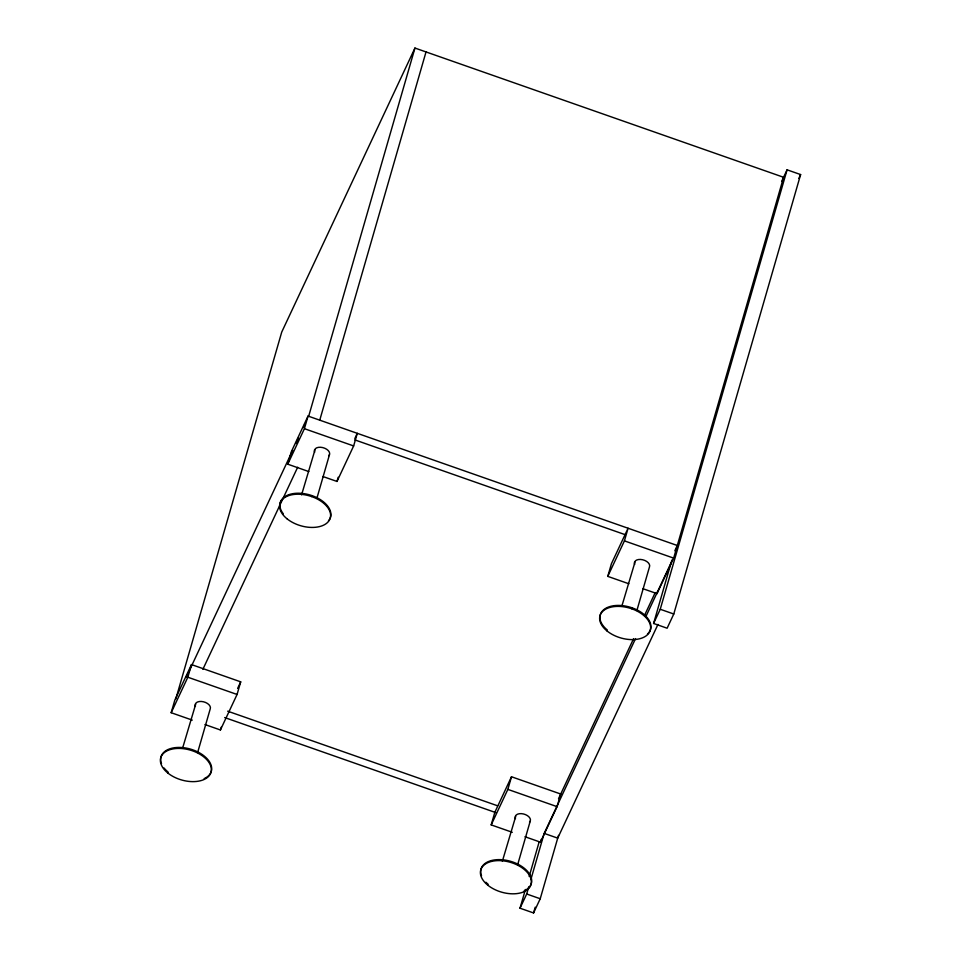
<?xml version="1.0" encoding="UTF-8"?>
<svg xmlns="http://www.w3.org/2000/svg" width="961" height="961" viewBox="0 0 961 961"><rect width="100%" height="100%" fill="white"/><g stroke="black" fill="none" stroke-linecap="round" stroke-linejoin="round"><path stroke-width="1.44" d="M192.284 720.113L171.178 712.714L174.83 700.088L191.479 664.58L240.706 681.842L237.067 694.467L220.417 729.976L204.945 724.546M175.851 698.863L281.729 332.074L414.948 48.05L783.587 177.28L673.661 558.125L657 593.634L642.933 588.697M171.178 712.714L187.839 677.217L191.479 664.58M182.758 747.622L196.08 702.911A7.844 4.673 16.1 0 1 205.57 702.467A7.844 4.673 16.1 0 1 210.219 708.918L197.618 752.595M308.853 471.587L287.759 464.187L291.399 451.562L308.049 416.065L677.301 545.5M287.759 464.187L304.409 428.69L308.049 416.065M308.673 416.269L414.948 48.05M220.417 729.976L221.222 727.165M319.749 420.161L426.023 51.93M301.586 494.831L315.328 448.703A7.844 4.673 16.1 0 1 324.806 448.27A7.844 4.673 16.1 0 1 329.467 454.709L316.854 498.387M311.784 496.621L312.061 495.648M322.92 476.524L336.987 481.449L338.2 477.245M336.987 481.449L353.648 445.94L357.288 433.315L354.825 438.576M512.297 832.298L491.191 824.898L494.843 812.273L511.492 776.764L560.731 794.026L557.08 806.651L540.43 842.16L524.958 836.731M491.191 824.898L507.852 789.389L511.492 776.764M502.363 861.212L516.105 815.096A7.844 4.673 16.1 0 1 525.583 814.652A7.844 4.673 16.1 0 1 530.244 821.102L517.631 864.78M607.772 576.372L611.412 563.747L628.074 528.238L624.422 540.875L607.772 576.372L628.866 583.771M558.521 835.349L540.226 898.751L533.559 912.95L520.021 908.205L525.427 889.478M529.175 876.504L539.145 841.932M540.43 842.16L541.235 839.349M520.021 908.205L526.688 894.006L528.766 886.799M530.844 879.591L544.154 833.487M622.007 605.598L635.341 560.888A7.844 4.673 16.1 0 1 644.819 560.455A7.844 4.673 16.1 0 1 649.48 566.894L636.867 610.571M533.559 912.95L535.229 907.184M631.797 608.806L632.074 607.82M657 593.634L657.817 590.823M781.629 181.437L787.083 169.821L800.621 174.566L673.781 614.007L667.126 628.218L653.588 623.461L671.883 560.071M653.588 623.461L660.243 609.262L787.083 169.821M186.278 677.205L292.733 450.253M295.916 443.453L298.475 438.024M303.568 427.152L304.841 424.426M202.879 669.312L297.67 467.238M237.631 688.412L240.706 681.842M798.807 178.434L800.621 174.566M558.521 798.723L633.587 638.693M644.411 615.629L655.222 592.577M674.838 550.761L676.7 546.773M635.545 638.609L544.178 833.391L557.716 838.136L657.973 624.41M645.696 616.962L671.078 562.858M328.734 455.742L329.467 454.709M529.511 822.135L530.244 821.102M354.909 439.922L624.842 534.556M304.409 428.69L353.648 445.94M624.422 540.875L673.661 558.125M660.243 609.262L673.781 614.007M187.839 677.217L237.067 694.467M507.852 789.389L557.08 806.651M227.673 711.176L497.606 805.798M224.682 717.567L496.02 812.682M526.688 894.006L540.226 898.751M195.443 706.443A7.844 4.673 16.1 0 1 195.359 703.945M161.508 763.683A26.163 15.556 16.1 0 1 192.825 749.844A26.163 15.556 16.1 0 1 204.152 778.626M168.079 772.031A26.163 15.556 16.1 0 1 164.043 767.995M314.679 452.235A7.844 4.673 16.1 0 1 314.595 449.736M283.279 513.787A26.163 15.556 16.1 0 1 304.349 493.702A26.163 15.556 16.1 0 1 328.482 520.814M634.704 564.419A7.844 4.673 16.1 0 1 634.62 561.921M607.34 630.008A26.163 15.556 16.1 0 1 605.923 608.205A26.163 15.556 16.1 0 1 640.098 611.628A26.163 15.556 16.1 0 1 647.474 634.044M515.468 818.628A7.844 4.673 16.1 0 1 515.372 816.129M481.533 875.855A26.163 15.556 16.1 0 1 512.838 862.029A26.163 15.556 16.1 0 1 524.165 890.811M488.104 884.216A26.163 15.556 16.1 0 1 485.906 882.246M167.803 773.004A26.163 15.556 16.1 0 0 210.495 773.653A26.163 15.556 16.1 0 0 179.335 748.415A26.163 15.556 16.1 0 0 167.803 773.004M287.039 518.808A26.163 15.556 16.1 0 0 329.731 519.445A26.163 15.556 16.1 0 0 298.583 494.206A26.163 15.556 16.1 0 0 287.039 518.808M607.064 630.993A26.163 15.556 16.1 0 0 649.756 631.629A26.163 15.556 16.1 0 0 618.596 606.391A26.163 15.556 16.1 0 0 607.064 630.993M487.816 885.189A26.163 15.556 16.1 0 0 530.508 885.838A26.163 15.556 16.1 0 0 499.36 860.6A26.163 15.556 16.1 0 0 487.816 885.189"/></g></svg>
